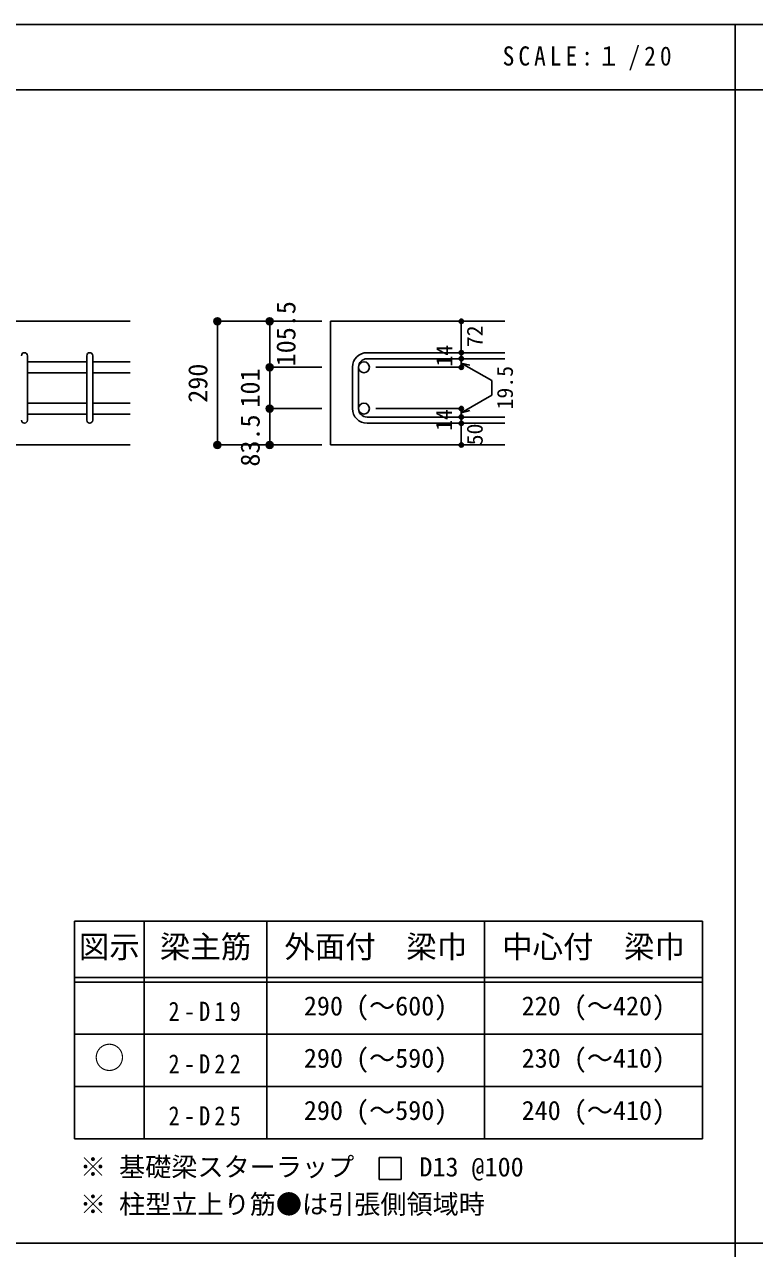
# Model space of a CAD drawing. Units: millimetres at full size, sheet at 1:20; details may follow other scales. Extents: x -3982 to 3969, y -2797 to 2801.
# Drawn here: x -2382 to -706, y -10 to 2801 of the extents above; entities that cross this region are included whole.
import ezdxf
from ezdxf.enums import TextEntityAlignment as Align

# ---------------------------------------------------------------- set-up
doc = ezdxf.new("R2010")
doc.units = ezdxf.units.MM
doc.header["$LTSCALE"] = 20
doc.header["$PDMODE"] = 32
doc.header["$PDSIZE"] = 10
for name, color, linetype in [('6-1_躯体線', 2, 'Continuous'), ('6-5_梁主筋', 7, 'Continuous'), ('6-6_S.T.P.', 7, 'Continuous'), ('6-7_文字', 7, 'Continuous'), ('6-D_寸法', 4, 'Continuous'), ('6-E_枠', 7, 'Continuous'), ('F-0_枠', 6, 'Continuous')]:
    doc.layers.add(name, color=color, linetype=linetype)
doc.styles.add('ＭＳ ゴシック', font='')
doc.styles.get('ＭＳ ゴシック').set_extended_font_data('MS Gothic')

msp = doc.modelspace()

# ---------------------------------------------------------------- linework, layer by layer
at = {"layer": '6-1_躯体線'}
for p, q in [((-2138.87, 2119.12), (-3188.87, 2119.12)), ((-1278.87, 2119.12), (-1678.87, 2119.12)), ((-1678.87, 2119.12), (-1678.87, 1835.12)), ((-2138.87, 1835.12), (-2538.87, 1835.12)), ((-1278.87, 1835.12), (-1678.87, 1835.12))]:
    msp.add_line(p, q, dxfattribs=at)
at = {"layer": '6-5_梁主筋'}
for p, q in [((-2238.87, 2026.07), (-2374.87, 2026.07)), ((-2138.87, 2026.07), (-2224.87, 2026.07)), ((-2238.87, 2001.07), (-2374.87, 2001.07)), ((-2138.87, 2001.07), (-2224.87, 2001.07)), ((-2238.87, 1931.12), (-2374.87, 1931.12)), ((-2138.87, 1931.12), (-2224.87, 1931.12)), ((-2238.87, 1906.12), (-2374.87, 1906.12)), ((-2138.87, 1906.12), (-2224.87, 1906.12))]:
    msp.add_line(p, q, dxfattribs=at)
at = {"layer": '6-5_梁主筋', "color": 3}
for centre in [(-1602.37, 2013.57), (-1602.37, 1918.62)]:
    msp.add_circle(centre, 12.5, dxfattribs=at)
at = {"layer": '6-6_S.T.P.'}
for p, q in [((-2374.87, 1892.12), (-2374.87, 2039.68)), ((-2238.87, 1892.12), (-2238.87, 2039.68)), ((-2224.87, 1892.12), (-2224.87, 2039.68)), ((-1278.87, 2047.07), (-1595.37, 2047.07)), ((-1278.87, 2033.07), (-1595.37, 2033.07)), ((-1628.87, 2013.57), (-1628.87, 1918.62)), ((-1614.87, 2013.57), (-1614.87, 1918.62)), ((-1278.87, 1899.12), (-1595.37, 1899.12)), ((-1278.87, 1885.12), (-1595.37, 1885.12))]:
    msp.add_line(p, q, dxfattribs=at)
for centre, radius, start, end in [((-2381.87, 2040.07), 7, 0, 180), ((-2231.87, 2040.07), 7, 0, 180), ((-1595.37, 2013.57), 33.5, 90, 180), ((-1595.37, 2013.57), 19.5, 90, 180), ((-1595.37, 1918.62), 33.5, 180, 270), ((-1595.37, 1918.62), 19.5, 180, 270), ((-2381.87, 1892.12), 7, 180, 0), ((-2231.87, 1892.12), 7, 180, 0)]:
    msp.add_arc(centre, radius, start, end, dxfattribs=at)
at = {"layer": '6-7_文字'}
msp.add_lwpolyline([(-1567.18, 148.62), (-1517.18, 148.62), (-1517.18, 198.62), (-1567.18, 198.62)], close=True, dxfattribs=at)
at = {"layer": '6-D_寸法'}
for p, q in [((-1938.87, 2119.12), (-1818.87, 2119.12)), ((-1938.87, 2119.12), (-1818.87, 2119.12)), ((-1938.87, 2119.12), (-1818.87, 2119.12)), ((-1938.87, 2119.12), (-1938.87, 1835.12)), ((-1938.87, 2119.12), (-1938.87, 1835.12)), ((-1938.87, 2119.12), (-1938.87, 1835.12)), ((-1938.87, 1835.12), (-1938.87, 2119.12)), ((-1818.87, 2119.12), (-1698.87, 2119.12)), ((-1818.87, 2013.57), (-1818.87, 2119.12)), ((-1378.87, 2047.07), (-1378.87, 2119.12)), ((-1378.87, 2033.07), (-1378.87, 2047.07)), ((-1378.87, 2033.07), (-1378.87, 2013.57)), ((-1818.87, 2013.57), (-1698.87, 2013.57)), ((-1818.87, 2013.57), (-1818.87, 1918.62)), ((-1378.87, 2013.57), (-1574.95, 2013.57)), ((-1378.87, 2023.32), (-1308.81, 1982.87)), ((-1378.87, 2023.32), (-1359.55, 2018.15)), ((-1308.81, 1982.87), (-1308.81, 1949.32)), ((-1378.87, 1908.87), (-1308.81, 1949.32)), ((-1818.87, 1918.62), (-1698.87, 1918.62)), ((-1818.87, 1918.62), (-1818.87, 1835.12)), ((-1378.87, 1918.62), (-1574.95, 1918.62)), ((-1378.87, 1899.12), (-1378.87, 1918.62)), ((-1378.87, 1908.87), (-1359.55, 1914.05)), ((-1378.87, 1885.12), (-1378.87, 1899.12)), ((-1378.87, 1835.12), (-1378.87, 1885.12)), ((-1938.87, 1835.12), (-1818.87, 1835.12)), ((-1818.87, 1835.12), (-1698.87, 1835.12))]:
    msp.add_line(p, q, dxfattribs=at)
for centre, radius in [((-1938.87, 2119.12), 8), ((-1938.87, 2119.12), 7.2), ((-1938.87, 2119.12), 6.4), ((-1938.87, 2119.12), 5.6), ((-1938.87, 2119.12), 4.8), ((-1938.87, 2119.12), 4), ((-1938.87, 2119.12), 3.2), ((-1938.87, 2119.12), 2.4), ((-1938.87, 2119.12), 1.6), ((-1938.87, 2119.12), 0.8), ((-1818.87, 2119.12), 8), ((-1818.87, 2119.12), 7.2), ((-1818.87, 2119.12), 6.4), ((-1818.87, 2119.12), 5.6), ((-1818.87, 2119.12), 4.8), ((-1818.87, 2119.12), 4), ((-1818.87, 2119.12), 3.2), ((-1818.87, 2119.12), 2.4), ((-1818.87, 2119.12), 1.6), ((-1818.87, 2119.12), 0.8), ((-1378.87, 2119.12), 4), ((-1378.87, 2119.12), 3.6), ((-1378.87, 2119.12), 3.2), ((-1378.87, 2119.12), 2.8), ((-1378.87, 2119.12), 2.4), ((-1378.87, 2119.12), 2), ((-1378.87, 2119.12), 1.6), ((-1378.87, 2119.12), 1.2), ((-1378.87, 2119.12), 0.8), ((-1378.87, 2119.12), 0.4), ((-1378.87, 2047.07), 4), ((-1378.87, 2033.07), 4), ((-1378.87, 2047.07), 3.6), ((-1378.87, 2033.07), 3.6), ((-1378.87, 2047.07), 3.2), ((-1378.87, 2033.07), 3.2), ((-1378.87, 2047.07), 2.8), ((-1378.87, 2033.07), 2.8), ((-1378.87, 2047.07), 2.4), ((-1378.87, 2033.07), 2.4), ((-1378.87, 2047.07), 2), ((-1378.87, 2033.07), 2), ((-1378.87, 2047.07), 1.6), ((-1378.87, 2033.07), 1.6), ((-1378.87, 2047.07), 1.2), ((-1378.87, 2033.07), 1.2), ((-1378.87, 2047.07), 0.8), ((-1378.87, 2033.07), 0.8), ((-1378.87, 2047.07), 0.4), ((-1378.87, 2033.07), 0.4), ((-1818.87, 2013.57), 8), ((-1818.87, 2013.57), 7.2), ((-1818.87, 2013.57), 6.4), ((-1818.87, 2013.57), 5.6), ((-1818.87, 2013.57), 4.8), ((-1818.87, 2013.57), 4), ((-1818.87, 2013.57), 3.2), ((-1818.87, 2013.57), 2.4), ((-1818.87, 2013.57), 1.6), ((-1818.87, 2013.57), 0.8), ((-1378.87, 2013.57), 4), ((-1378.87, 2013.57), 3.6), ((-1378.87, 2013.57), 3.2), ((-1378.87, 2013.57), 2.8), ((-1378.87, 2013.57), 2.4), ((-1378.87, 2013.57), 2), ((-1378.87, 2013.57), 1.6), ((-1378.87, 2013.57), 1.2), ((-1378.87, 2013.57), 0.8), ((-1378.87, 2013.57), 0.4), ((-1818.87, 1918.62), 8), ((-1818.87, 1918.62), 7.2), ((-1818.87, 1918.62), 6.4), ((-1818.87, 1918.62), 5.6), ((-1818.87, 1918.62), 4.8), ((-1818.87, 1918.62), 4), ((-1818.87, 1918.62), 3.2), ((-1818.87, 1918.62), 2.4), ((-1818.87, 1918.62), 1.6), ((-1818.87, 1918.62), 0.8), ((-1378.87, 1918.62), 4), ((-1378.87, 1918.62), 3.6), ((-1378.87, 1918.62), 3.2), ((-1378.87, 1918.62), 2.8), ((-1378.87, 1918.62), 2.4), ((-1378.87, 1918.62), 2), ((-1378.87, 1918.62), 1.6), ((-1378.87, 1918.62), 1.2), ((-1378.87, 1918.62), 0.8), ((-1378.87, 1918.62), 0.4), ((-1378.87, 1899.12), 4), ((-1378.87, 1885.12), 4), ((-1378.87, 1899.12), 3.6), ((-1378.87, 1885.12), 3.6), ((-1378.87, 1899.12), 3.2), ((-1378.87, 1885.12), 3.2), ((-1378.87, 1899.12), 2.8), ((-1378.87, 1885.12), 2.8), ((-1378.87, 1899.12), 2.4), ((-1378.87, 1885.12), 2.4), ((-1378.87, 1899.12), 2), ((-1378.87, 1885.12), 2), ((-1378.87, 1899.12), 1.6), ((-1378.87, 1885.12), 1.6), ((-1378.87, 1899.12), 1.2), ((-1378.87, 1885.12), 1.2), ((-1378.87, 1899.12), 0.8), ((-1378.87, 1885.12), 0.8), ((-1378.87, 1899.12), 0.4), ((-1378.87, 1885.12), 0.4), ((-1938.87, 1835.12), 8), ((-1938.87, 1835.12), 7.2), ((-1938.87, 1835.12), 6.4), ((-1938.87, 1835.12), 5.6), ((-1938.87, 1835.12), 4.8), ((-1938.87, 1835.12), 4), ((-1938.87, 1835.12), 3.2), ((-1938.87, 1835.12), 2.4), ((-1938.87, 1835.12), 1.6), ((-1938.87, 1835.12), 0.8), ((-1818.87, 1835.12), 8), ((-1818.87, 1835.12), 7.2), ((-1818.87, 1835.12), 6.4), ((-1818.87, 1835.12), 5.6), ((-1818.87, 1835.12), 4.8), ((-1818.87, 1835.12), 4), ((-1818.87, 1835.12), 3.2), ((-1818.87, 1835.12), 2.4), ((-1818.87, 1835.12), 1.6), ((-1818.87, 1835.12), 0.8), ((-1378.87, 1835.12), 4), ((-1378.87, 1835.12), 3.6), ((-1378.87, 1835.12), 3.2), ((-1378.87, 1835.12), 2.8), ((-1378.87, 1835.12), 2.4), ((-1378.87, 1835.12), 2), ((-1378.87, 1835.12), 1.6), ((-1378.87, 1835.12), 1.2), ((-1378.87, 1835.12), 0.8), ((-1378.87, 1835.12), 0.4)]:
    msp.add_circle(centre, radius, dxfattribs=at)
at = {"layer": '6-D_寸法', "color": 7}
for p in [(-1938.87, 2119.12), (-1818.87, 2119.12), (-1378.87, 2119.12), (-1378.87, 2047.07), (-1378.87, 2033.07), (-1818.87, 2013.57), (-1378.87, 2013.57), (-1818.87, 1918.62), (-1378.87, 1918.62), (-1378.87, 1918.62), (-1378.87, 1899.12), (-1378.87, 1885.12), (-1938.87, 1835.12), (-1818.87, 1835.12), (-1378.87, 1835.12)]:
    msp.add_point(p, dxfattribs=at)
at = {"layer": '6-E_枠', "color": 3}
for p, q in [((-2267.02, 741.85), (-2267.02, 241.85)), ((-2267.02, 741.85), (-825.33, 741.85)), ((-825.33, 741.85), (-825.33, 241.85)), ((-2267.02, 241.85), (-825.33, 241.85))]:
    msp.add_line(p, q, dxfattribs=at)
at = {"layer": '6-E_枠'}
for p, q in [((-2107.02, 741.85), (-2107.02, 241.85)), ((-1825.33, 741.85), (-1825.33, 241.85)), ((-1325.33, 741.85), (-1325.33, 241.85)), ((-2267.02, 611.85), (-825.33, 611.85)), ((-2267.02, 601.85), (-825.33, 601.85)), ((-2267.02, 481.85), (-825.33, 481.85)), ((-2267.02, 361.85), (-825.33, 361.85))]:
    msp.add_line(p, q, dxfattribs=at)
at = {"layer": 'F-0_枠'}
msp.add_line((-3981.92, 2800.77), (3969.4, 2800.77), dxfattribs=at)
at = {"layer": 'F-0_枠', "color": 2}
for p, q in [((-749.76, 2800.77), (-749.76, -2796.83)), ((-3981.92, 2650.77), (2482.4, 2650.77)), ((2482.4, 1.97), (-3981.92, 1.97))]:
    msp.add_line(p, q, dxfattribs=at)

# ---------------------------------------------------------------- texts
at = {"layer": '6-7_文字', "color": 2, "style": 'ＭＳ ゴシック'}
for s, p in [('図示', (-2257.02, 641.85)), ('梁主筋', (-2071.17, 641.85)), ('外面付\u3000梁巾', (-1785.33, 641.85)), ('中心付\u3000梁巾', (-1285.33, 641.85)), ('○', (-2222.02, 386.85))]:
    msp.add_text(s, height=51.32, dxfattribs=at).set_placement(p, align=Align.BOTTOM_LEFT)
at = {"layer": '6-7_文字', "style": 'ＭＳ ゴシック'}
for s, p in [('290 (～600)', (-1740.33, 511.85)), ('220 (～420)', (-1240.33, 511.85)), ('290 (～590)', (-1740.33, 391.85)), ('230 (～410)', (-1240.33, 391.85)), ('290 (～590)', (-1740.33, 271.85)), ('240 (～410)', (-1240.33, 271.85)), ('※ 基礎梁スターラップ     D13 @100', (-2254.64, 142.13)), ('※ 柱型立上り筋●は引張側領域時', (-2254.64, 56.45))]:
    msp.add_text(s, height=43.99, dxfattribs=at).set_placement(p, align=Align.BOTTOM_LEFT)
at = {"layer": '6-7_文字', "color": 2, "insert": (-1283.99, 2695.77), "char_height": 43.99, "attachment_point": 7, "style": 'ＭＳ ゴシック'}
msp.add_mtext('\\T1.34;\\W0.9;SCALE:１/20', dxfattribs=at)
at = {"layer": '6-7_文字', "char_height": 43.99, "attachment_point": 7, "style": 'ＭＳ ゴシック'}
for s, insert in [('\\T1.38;\\W0.85;2-D19', (-2051.17, 511.85)), ('\\T1.38;\\W0.85;2-D22', (-2051.17, 391.85)), ('\\T1.38;\\W0.85;2-D25', (-2051.17, 271.85))]:
    msp.add_mtext(s, dxfattribs=dict(at, insert=insert))
at = {"layer": '6-D_寸法', "style": 'ＭＳ ゴシック'}
for s, height, p in [('105.5', 43.99, (-1746.49, 2015.8)), ('72', 36.66, (-1318.61, 2059.66)), ('14', 36.66, (-1388.87, 2015.15)), ('290', 43.99, (-1948.87, 1932.12)), ('101', 43.99, (-1828.87, 1921.1)), ('19.5', 36.66, (-1249.4, 1916.8)), ('14', 36.66, (-1389.53, 1867.45)), ('83.5', 43.99, (-1828.61, 1785.45)), ('50', 36.66, (-1318.79, 1834.33))]:
    msp.add_text(s, height=height, rotation=90, dxfattribs=at).set_placement(p, align=Align.BOTTOM_LEFT)

doc.saveas('drawing.dxf')
